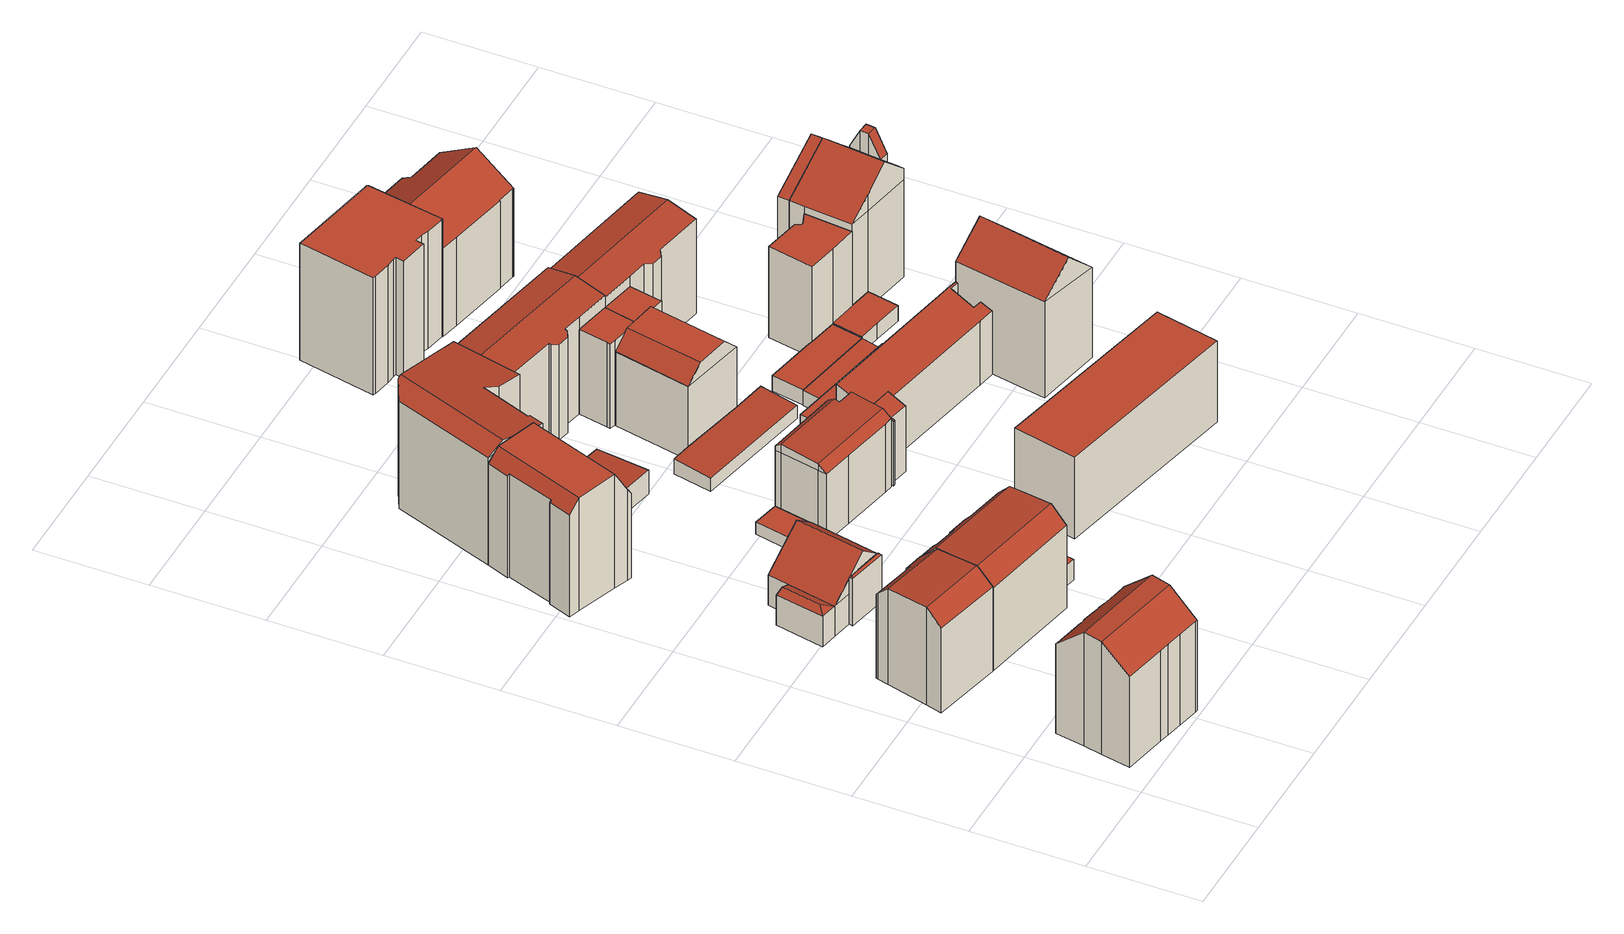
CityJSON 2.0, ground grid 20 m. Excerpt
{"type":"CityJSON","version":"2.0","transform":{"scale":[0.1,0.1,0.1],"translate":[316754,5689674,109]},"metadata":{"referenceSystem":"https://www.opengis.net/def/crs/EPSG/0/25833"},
"CityObjects":{
"building1":{"type":"Building","attributes":{"Dachtyp_tdc":"tdcCutGableRoof","Gemeindeschluessel":14713000,"Dachneigung":42.64,"QualitaetDacherkennung":57,"Geometrietyp2DReferenz":"3000","function":"31001_9998","roofType":"9999","measuredHeight":22.61},"geometry":[{"type":"MultiSurface","lod":"2","boundaries":[[[0,1,2,3]],[[1,4,5,2]],[[4,6,7,5]],[[6,8,9,7]],[[8,10,11,9]],[[10,12,13,11]],[[12,14,15,13]],[[14,16,17,15]],[[16,18,19,17]],[[18,20,21,19]],[[20,22,23,21]],[[22,24,25,23]],[[24,26,27,25]],[[26,28,29,27]],[[28,30,31,29]],[[30,32,33,31]],[[32,34,35,33]],[[34,36,37,35]],[[36,38,39,37]],[[38,40,41,39]],[[40,42,43,41]],[[42,44,45,43]],[[44,46,47,45]],[[46,48,49,47]],[[48,0,3,49]],[[30,28,26,24,22,20,18,16,14,12,10,8,6,4,1,0,48]],[[46,44,42,40,38,36,34,32]],[[48,46,32,30]],[[3,2,5,7,9,11,13,15,17,19,21,23,25,27,29,31,33,35,37,39,41,43,45,47,49]]],"semantics":{"surfaces":[{"type":"WallSurface"},{"type":"RoofSurface"},{"type":"GroundSurface"}],"values":[0,0,0,0,0,0,0,0,0,0,0,0,0,0,0,0,0,0,0,0,0,0,0,0,0,1,1,1,2]}}]},
"building2":{"type":"Building","attributes":{"Dachtyp_tdc":"tdcCutGableRoof","Gemeindeschluessel":14713000,"Dachneigung":2.66,"QualitaetDacherkennung":64,"Geometrietyp2DReferenz":"3000","function":"31001_9998","roofType":"9999","measuredHeight":19.37},"geometry":[{"type":"MultiSurface","lod":"2","boundaries":[[[50,51,52,53]],[[51,54,55,52]],[[54,56,57,55]],[[56,58,59,57]],[[58,60,61,59]],[[60,62,63,61]],[[62,64,65,63]],[[64,66,67,65]],[[66,68,69,67]],[[68,70,71,69]],[[70,50,53,71]],[[60,58,56,54,51,50,70]],[[68,66,64,62]],[[70,68,62,60]],[[53,52,55,57,59,61,63,65,67,69,71]]],"semantics":{"surfaces":[{"type":"WallSurface"},{"type":"RoofSurface"},{"type":"GroundSurface"}],"values":[0,0,0,0,0,0,0,0,0,0,0,1,1,1,2]}}]},
"building3":{"type":"Building","attributes":{"Gemeindeschluessel":14713000,"Geometrietyp2DReferenz":"3000","function":"31001_9998","roofType":"9999"},"children":["building3-1","building3-2","building3-3"]},
"building3-1":{"type":"BuildingPart","attributes":{"Dachtyp_tdc":"tdcFreeFormRoof","Dachneigung":51.31,"QualitaetDacherkennung":21,"Geometrietyp2DReferenz":"3000","roofType":"5000","measuredHeight":9.75},"parents":["building3"],"geometry":[{"type":"MultiSurface","lod":"2","boundaries":[[[72,73,74,75]],[[73,76,77,78,79,74]],[[80,72,75,81,82,83]],[[84,85,80,86,87,76]],[[84,76,73]],[[85,84,73,72]],[[85,72,80]],[[75,74,79,81]],[[83,86,80]],[[87,77,76]],[[82,81,79,78]],[[83,82,78,77,87,86]]],"semantics":{"surfaces":[{"type":"WallSurface"},{"type":"RoofSurface"},{"type":"GroundSurface"},{"type":"ClosureSurface"}],"values":[0,0,0,1,1,1,1,2,0,0,3,3]}}]},
"building3-2":{"type":"BuildingPart","attributes":{"Dachtyp_tdc":"tdcFreeFormRoof","Dachneigung":20.73,"QualitaetDacherkennung":18,"Geometrietyp2DReferenz":"3000","roofType":"5000","measuredHeight":6.58},"parents":["building3"],"geometry":[{"type":"MultiSurface","lod":"2","boundaries":[[[88,89,90,91]],[[89,92,93,90]],[[88,91,94,95]],[[96,97,95,92]],[[96,92,89]],[[97,96,89,88]],[[97,88,95]],[[91,90,93,94]],[[95,94,93,92]]],"semantics":{"surfaces":[{"type":"WallSurface"},{"type":"RoofSurface"},{"type":"GroundSurface"},{"type":"ClosureSurface"}],"values":[0,0,0,1,0,1,1,2,3]}}]},
"building3-3":{"type":"BuildingPart","attributes":{"Dachtyp_tdc":"tdcGableRoof","Dachneigung":39.76,"QualitaetDacherkennung":49,"Geometrietyp2DReferenz":"3000","roofType":"3100","measuredHeight":12.14},"parents":["building3"],"geometry":[{"type":"MultiSurface","lod":"2","boundaries":[[[78,95,94,79]],[[92,98,99,93]],[[98,100,101,99]],[[100,82,81,101]],[[102,103,104,86,83]],[[92,95,77,87,104,103,98]],[[78,77,95]],[[100,102,83,82]],[[98,103,102,100]],[[81,79,94,93,99,101]],[[79,81,82,78]],[[93,94,95,92]],[[104,87,86]],[[82,83,86,87,77,78]]],"semantics":{"surfaces":[{"type":"WallSurface"},{"type":"RoofSurface"},{"type":"GroundSurface"},{"type":"ClosureSurface"}],"values":[0,0,0,0,1,1,0,0,0,2,3,3,0,3]}}]},
"building4":{"type":"Building","attributes":{"Dachtyp_tdc":"tdcCutGableRoof","Gemeindeschluessel":14713000,"Dachneigung":3.06,"QualitaetDacherkennung":71,"Geometrietyp2DReferenz":"3000","function":"31001_9998","roofType":"9999","measuredHeight":19.4},"geometry":[{"type":"MultiSurface","lod":"2","boundaries":[[[105,106,107,108]],[[106,109,65,107]],[[109,110,111,65]],[[110,112,113,111]],[[112,114,59,113]],[[114,115,116,59]],[[115,117,118,116]],[[117,119,120,118]],[[119,121,122,120]],[[121,123,124,122]],[[123,125,126,124]],[[125,127,128,126]],[[127,129,130,128]],[[129,131,132,130]],[[131,133,134,132]],[[133,105,108,134]],[[110,109,106,105]],[[129,127,125,123,121,119,117,115,114,112]],[[105,133,131,129,112,110]],[[108,107,65,111,113,59,116,118,120,122,124,126,128,130,132,134]]],"semantics":{"surfaces":[{"type":"WallSurface"},{"type":"RoofSurface"},{"type":"GroundSurface"}],"values":[0,0,0,0,0,0,0,0,0,0,0,0,0,0,0,0,1,1,1,2]}}]},
"building5":{"type":"Building","attributes":{"Gemeindeschluessel":14713000,"Geometrietyp2DReferenz":"3000","function":"31001_9998","roofType":"9999"},"children":["building5-1","building5-2"]},
"building5-1":{"type":"BuildingPart","attributes":{"Dachtyp_tdc":"tdcCutGableRoof","Dachneigung":2.12,"QualitaetDacherkennung":77,"Geometrietyp2DReferenz":"3000","roofType":"9999","measuredHeight":22.68},"parents":["building5"],"geometry":[{"type":"MultiSurface","lod":"2","boundaries":[[[135,136,137,138]],[[136,139,140,141,137]],[[142,143,144,145]],[[143,146,147,144]],[[146,148,149,147]],[[148,150,151,149]],[[150,152,153,151]],[[152,154,155,153]],[[154,156,157,155]],[[156,158,159,157]],[[158,160,161,159]],[[160,162,163,161]],[[162,135,138,163]],[[143,142,164,139,136,135,162]],[[160,158,156,154,152,150,148,146]],[[162,160,146,143]],[[138,137,141,145,144,147,149,151,153,155,157,159,161,163]],[[164,140,139]],[[145,141,140,164,142]]],"semantics":{"surfaces":[{"type":"WallSurface"},{"type":"RoofSurface"},{"type":"GroundSurface"},{"type":"ClosureSurface"}],"values":[0,0,0,0,0,0,0,0,0,0,0,0,0,1,1,1,2,0,3]}}]},
"building5-2":{"type":"BuildingPart","attributes":{"Dachtyp_tdc":"tdcPolyFlatRoof","Dachneigung":54.79,"QualitaetDacherkennung":38,"Geometrietyp2DReferenz":"3000","roofType":"2100","measuredHeight":18.13},"parents":["building5"],"geometry":[{"type":"MultiSurface","lod":"2","boundaries":[[[165,166,142,145,167]],[[140,168,169,141]],[[168,165,167,169]],[[168,140,164,166,165]],[[167,145,141,169]],[[164,142,166]],[[140,141,145,142,164]]],"semantics":{"surfaces":[{"type":"WallSurface"},{"type":"RoofSurface"},{"type":"GroundSurface"},{"type":"ClosureSurface"}],"values":[0,0,0,1,2,0,3]}}]},
"building6":{"type":"Building","attributes":{"Dachtyp_tdc":"tdcPolyFlatRoof","Gemeindeschluessel":14713000,"Dachneigung":0,"QualitaetDacherkennung":73,"Geometrietyp2DReferenz":"3000","function":"31001_9998","roofType":"1000","measuredHeight":4.16},"geometry":[{"type":"MultiSurface","lod":"2","boundaries":[[[170,171,172,173]],[[171,174,175,172]],[[174,176,177,175]],[[176,170,173,177]],[[176,174,171,170]],[[173,172,175,177]]],"semantics":{"surfaces":[{"type":"WallSurface"},{"type":"RoofSurface"},{"type":"GroundSurface"}],"values":[0,0,0,0,1,2]}}]},
"building7":{"type":"Building","attributes":{"Dachtyp_tdc":"tdcPolyFlatRoof","Gemeindeschluessel":14713000,"Dachneigung":0,"QualitaetDacherkennung":76,"Geometrietyp2DReferenz":"3000","function":"31001_9998","roofType":"1000","measuredHeight":2.39},"geometry":[{"type":"MultiSurface","lod":"2","boundaries":[[[178,179,180,181]],[[179,182,183,180]],[[182,184,185,183]],[[184,186,187,185]],[[186,178,181,187]],[[186,184,182,179,178]],[[181,180,183,185,187]]],"semantics":{"surfaces":[{"type":"WallSurface"},{"type":"RoofSurface"},{"type":"GroundSurface"}],"values":[0,0,0,0,0,1,2]}}]},
"building8":{"type":"Building","attributes":{"Dachtyp_tdc":"tdcFreeFormRoof","Gemeindeschluessel":14713000,"Dachneigung":10.34,"QualitaetDacherkennung":24,"Geometrietyp2DReferenz":"3000","function":"31001_9998","roofType":"5000","measuredHeight":22.98},"geometry":[{"type":"MultiSurface","lod":"2","boundaries":[[[188,189,190,159]],[[189,191,192,190]],[[191,193,194,192]],[[193,195,196,194]],[[195,197,198,196]],[[197,199,200,198]],[[199,201,202,200]],[[201,203,204,202]],[[203,205,138,204]],[[205,188,159,138]],[[206,191,189,188,207]],[[195,193,206,207,205,203,201,199,197]],[[188,205,207]],[[193,191,206]],[[159,190,192,194,196,198,200,202,204,138]]],"semantics":{"surfaces":[{"type":"WallSurface"},{"type":"RoofSurface"},{"type":"GroundSurface"}],"values":[0,0,0,0,0,0,0,0,0,0,1,1,0,0,2]}}]},
"building9":{"type":"Building","attributes":{"Dachtyp_tdc":"tdcPolyFlatRoof","Gemeindeschluessel":14713000,"Dachneigung":3.89,"QualitaetDacherkennung":76,"Geometrietyp2DReferenz":"3000","function":"31001_9998","roofType":"2100","measuredHeight":4.75},"geometry":[{"type":"MultiSurface","lod":"2","boundaries":[[[208,209,210,211]],[[209,212,213,210]],[[212,214,215,213]],[[214,216,217,215]],[[216,218,219,217]],[[218,208,211,219]],[[218,216,214,212,209,208]],[[211,210,213,215,217,219]]],"semantics":{"surfaces":[{"type":"WallSurface"},{"type":"RoofSurface"},{"type":"GroundSurface"}],"values":[0,0,0,0,0,0,1,2]}}]},
"building10":{"type":"Building","attributes":{"Dachtyp_tdc":"tdcFreeFormRoof","Gemeindeschluessel":14713000,"Dachneigung":3.19,"QualitaetDacherkennung":28,"Geometrietyp2DReferenz":"3000","function":"31001_9998","roofType":"5000","measuredHeight":15.25},"geometry":[{"type":"MultiSurface","lod":"2","boundaries":[[[220,221,222,223]],[[221,224,225,222]],[[224,226,227,225]],[[226,228,229,227]],[[228,230,231,229]],[[230,232,233,231]],[[232,234,235,233]],[[234,236,185,235]],[[236,237,238,185]],[[237,239,240,238]],[[239,241,183,240]],[[241,220,223,183]],[[232,242,243,244,236,234]],[[245,246,247,248]],[[243,249,250,245,248,244]],[[221,245,250,224]],[[224,250,249,226]],[[226,249,243,228]],[[237,244,248,239]],[[239,248,247,241]],[[241,247,246,220]],[[220,246,245,221]],[[236,244,237]],[[228,243,242,230]],[[230,242,232]],[[223,222,225,227,229,231,233,235,185,238,240,183]]],"semantics":{"surfaces":[{"type":"WallSurface"},{"type":"RoofSurface"},{"type":"GroundSurface"}],"values":[0,0,0,0,0,0,0,0,0,0,0,0,1,1,1,0,0,0,0,0,0,0,0,0,0,2]}}]},
"building11":{"type":"Building","attributes":{"Dachtyp_tdc":"tdcPolyFlatRoof","Gemeindeschluessel":14713000,"Dachneigung":3.08,"QualitaetDacherkennung":18,"Geometrietyp2DReferenz":"3000","function":"31001_9998","roofType":"2100","measuredHeight":3},"geometry":[{"type":"MultiSurface","lod":"2","boundaries":[[[251,252,253,254]],[[252,255,256,253]],[[255,257,258,256]],[[257,259,260,258]],[[259,261,262,260]],[[261,251,254,262]],[[261,259,257,255,252,251]],[[254,253,256,258,260,262]]],"semantics":{"surfaces":[{"type":"WallSurface"},{"type":"RoofSurface"},{"type":"GroundSurface"}],"values":[0,0,0,0,0,0,1,2]}}]},
"building12":{"type":"Building","attributes":{"Gemeindeschluessel":14713000,"Geometrietyp2DReferenz":"3000","function":"31001_9998","roofType":"9999"},"children":["building12-1","building12-2"]},
"building12-1":{"type":"BuildingPart","attributes":{"Dachtyp_tdc":"tdcPolyFlatRoof","Dachneigung":0,"QualitaetDacherkennung":39,"Geometrietyp2DReferenz":"3000","roofType":"1000","measuredHeight":16.79},"parents":["building12"],"geometry":[{"type":"MultiSurface","lod":"2","boundaries":[[[263,264,265,266]],[[264,267,268,265]],[[267,269,270,268]],[[269,271,272,270]],[[273,263,266,274]],[[273,271,269,267,264,263]],[[266,265,268,270,272,274]],[[274,272,271,273]]],"semantics":{"surfaces":[{"type":"WallSurface"},{"type":"RoofSurface"},{"type":"GroundSurface"},{"type":"ClosureSurface"}],"values":[0,0,0,0,0,1,2,3]}}]},
"building12-2":{"type":"BuildingPart","attributes":{"Dachtyp_tdc":"tdcGableRoof","Dachneigung":10.55,"QualitaetDacherkennung":61,"Geometrietyp2DReferenz":"3000","roofType":"3100","measuredHeight":20.27},"parents":["building12"],"geometry":[{"type":"MultiSurface","lod":"2","boundaries":[[[275,276,277,278]],[[276,279,280,277]],[[279,281,282,280]],[[281,283,284,282]],[[283,285,286,284]],[[285,287,288,286]],[[287,289,290,288]],[[289,291,292,290]],[[291,293,294,292]],[[293,295,296,294]],[[295,297,273,274,296]],[[298,275,278,272,271]],[[295,293,291,289]],[[289,287,285,283,281,279,276,275,298,297,295]],[[278,277,280,282,284,286,288,290,292,294,296,274,272]],[[271,273,297,298]],[[271,272,274,273]]],"semantics":{"surfaces":[{"type":"WallSurface"},{"type":"RoofSurface"},{"type":"GroundSurface"},{"type":"ClosureSurface"}],"values":[0,0,0,0,0,0,0,0,0,0,0,0,1,1,2,0,3]}}]},
"building13":{"type":"Building","attributes":{"Dachtyp_tdc":"tdcPolyFlatRoof","Gemeindeschluessel":14713000,"Dachneigung":0,"QualitaetDacherkennung":66,"Geometrietyp2DReferenz":"3000","function":"31001_9998","roofType":"1000","measuredHeight":16.27},"geometry":[{"type":"MultiSurface","lod":"2","boundaries":[[[299,300,301,302]],[[300,303,304,301]],[[303,305,306,304]],[[305,299,302,306]],[[305,303,300,299]],[[302,301,304,306]]],"semantics":{"surfaces":[{"type":"WallSurface"},{"type":"RoofSurface"},{"type":"GroundSurface"}],"values":[0,0,0,0,1,2]}}]},
"building14":{"type":"Building","attributes":{"Dachtyp_tdc":"tdcCutGableRoof","Gemeindeschluessel":14713000,"Dachneigung":1.99,"QualitaetDacherkennung":68,"Geometrietyp2DReferenz":"3000","function":"31001_9998","roofType":"9999","measuredHeight":17.73},"geometry":[{"type":"MultiSurface","lod":"2","boundaries":[[[307,308,309,310]],[[308,311,312,309]],[[311,313,314,312]],[[313,315,316,314]],[[315,307,310,316]],[[317,318,319,320]],[[321,322,323,313]],[[322,324,319,318,323]],[[307,320,319,324,308]],[[308,324,322,321,311]],[[311,321,313]],[[315,317,320,307]],[[313,323,318,317,315]],[[310,309,312,314,316]]],"semantics":{"surfaces":[{"type":"WallSurface"},{"type":"RoofSurface"},{"type":"GroundSurface"}],"values":[0,0,0,0,0,1,1,1,0,0,0,0,0,2]}}]},
"building15":{"type":"Building","attributes":{"Dachtyp_tdc":"tdcPolyFlatRoof","Gemeindeschluessel":14713000,"Dachneigung":0,"QualitaetDacherkennung":2,"Geometrietyp2DReferenz":"3000","function":"31001_9998","roofType":"1000","measuredHeight":7.43},"geometry":[{"type":"MultiSurface","lod":"2","boundaries":[[[325,326,327,328]],[[326,329,330,327]],[[329,331,332,330]],[[331,333,334,332]],[[333,335,336,334]],[[335,337,338,336]],[[337,325,328,338]],[[337,335,333,331,329,326,325]],[[328,327,330,332,334,336,338]]],"semantics":{"surfaces":[{"type":"WallSurface"},{"type":"RoofSurface"},{"type":"GroundSurface"}],"values":[0,0,0,0,0,0,0,1,2]}}]},
"building16":{"type":"Building","attributes":{"Gemeindeschluessel":14713000,"Geometrietyp2DReferenz":"3000","function":"31001_9998","roofType":"9999"},"children":["building16-1","building16-2"]},
"building16-1":{"type":"BuildingPart","attributes":{"Dachtyp_tdc":"tdcPolyFlatRoof","Dachneigung":20.22,"QualitaetDacherkennung":62,"Geometrietyp2DReferenz":"3000","roofType":"2100","measuredHeight":15.13},"parents":["building16"],"geometry":[{"type":"MultiSurface","lod":"2","boundaries":[[[339,340,341,342]],[[340,343,344,341]],[[343,345,346,344]],[[345,347,348,346]],[[347,349,350,348]],[[349,351,352,350]],[[351,353,354,352]],[[353,355,356,354]],[[355,357,358,356]],[[357,359,360,358]],[[359,361,362,360]],[[361,363,364,362]],[[363,361,359,357,355,353,351,349,347,345,343,340,339]],[[342,341,344,346,348,350,352,354,356,358,360,362,364]],[[342,364,363,339]]],"semantics":{"surfaces":[{"type":"WallSurface"},{"type":"RoofSurface"},{"type":"GroundSurface"},{"type":"ClosureSurface"}],"values":[0,0,0,0,0,0,0,0,0,0,0,0,1,2,3]}}]},
"building16-2":{"type":"BuildingPart","attributes":{"Dachtyp_tdc":"tdcPolyFlatRoof","Dachneigung":22.55,"QualitaetDacherkennung":54,"Geometrietyp2DReferenz":"3000","roofType":"2100","measuredHeight":14.43},"parents":["building16"],"geometry":[{"type":"MultiSurface","lod":"2","boundaries":[[[365,366,367,368]],[[366,369,370,367]],[[369,371,372,370]],[[371,373,374,372]],[[373,375,376,374]],[[375,377,339,342,376]],[[378,365,368,364,363]],[[378,377,375,373,371,369,366,365]],[[368,367,370,372,374,376,342,364]],[[363,339,377,378]],[[363,364,342,339]]],"semantics":{"surfaces":[{"type":"WallSurface"},{"type":"RoofSurface"},{"type":"GroundSurface"},{"type":"ClosureSurface"}],"values":[0,0,0,0,0,0,0,1,2,0,3]}}]},
"building17":{"type":"Building","attributes":{"Dachtyp_tdc":"tdcPolyFlatRoof","Gemeindeschluessel":14713000,"Dachneigung":0,"QualitaetDacherkennung":71,"Geometrietyp2DReferenz":"3000","function":"31001_9998","roofType":"1000","measuredHeight":23.25},"geometry":[{"type":"MultiSurface","lod":"2","boundaries":[[[379,380,381,382]],[[380,383,384,381]],[[383,385,386,384]],[[385,387,388,386]],[[387,389,390,388]],[[389,391,392,390]],[[391,393,394,392]],[[393,395,396,394]],[[395,397,398,396]],[[397,399,400,398]],[[399,401,402,400]],[[401,403,404,402]],[[403,405,406,404]],[[405,407,408,406]],[[407,409,410,408]],[[409,411,412,410]],[[411,413,414,412]],[[413,415,416,414]],[[415,417,418,416]],[[417,379,382,418]],[[417,415,413,411,409,407,405,403,401,399,397,395,393,391,389,387,385,383,380,379]],[[382,381,384,386,388,390,392,394,396,398,400,402,404,406,408,410,412,414,416,418]]],"semantics":{"surfaces":[{"type":"WallSurface"},{"type":"RoofSurface"},{"type":"GroundSurface"}],"values":[0,0,0,0,0,0,0,0,0,0,0,0,0,0,0,0,0,0,0,0,1,2]}}]},
"building18":{"type":"Building","attributes":{"Dachtyp_tdc":"tdcPolyFlatRoof","Gemeindeschluessel":14713000,"Dachneigung":0,"QualitaetDacherkennung":0,"Geometrietyp2DReferenz":"3000","BezugspunktDach":"2000","function":"31001_9998","measuredHeight":3},"geometry":[{"type":"MultiSurface","lod":"2","boundaries":[[[419,420,421,422,423]],[[423,422,424,425]],[[422,421,426,424]],[[421,420,427,426]],[[420,419,428,427]],[[419,423,425,428]],[[425,424,426,427,428]]],"semantics":{"surfaces":[{"type":"RoofSurface"},{"type":"WallSurface"},{"type":"GroundSurface"}],"values":[0,1,1,1,1,1,2]}}]},
"building19":{"type":"Building","attributes":{"Dachtyp_tdc":"tdcPolyFlatRoof","Gemeindeschluessel":14713000,"Dachneigung":0,"QualitaetDacherkennung":5,"Geometrietyp2DReferenz":"3000","function":"31001_9998","roofType":"1000","measuredHeight":3},"geometry":[{"type":"MultiSurface","lod":"2","boundaries":[[[429,430,431,432]],[[430,433,434,431]],[[433,435,436,434]],[[435,437,438,436]],[[437,439,440,438]],[[439,429,432,440]],[[439,437,435,433,430,429]],[[432,431,434,436,438,440]]],"semantics":{"surfaces":[{"type":"WallSurface"},{"type":"RoofSurface"},{"type":"GroundSurface"}],"values":[0,0,0,0,0,0,1,2]}}]},
"building20":{"type":"Building","attributes":{"Dachtyp_tdc":"tdcPolyFlatRoof","Gemeindeschluessel":14713000,"Dachneigung":0,"QualitaetDacherkennung":0,"Geometrietyp2DReferenz":"3000","BezugspunktDach":"2000","function":"31001_9998","measuredHeight":3},"geometry":[{"type":"MultiSurface","lod":"2","boundaries":[[[441,442,443,444]],[[444,443,445,446]],[[443,442,447,445]],[[442,441,448,447]],[[441,444,446,448]],[[446,445,447,448]]],"semantics":{"surfaces":[{"type":"RoofSurface"},{"type":"WallSurface"},{"type":"GroundSurface"}],"values":[0,1,1,1,1,2]}}]},
"building21":{"type":"Building","attributes":{"Gemeindeschluessel":14713000,"Geometrietyp2DReferenz":"3000","function":"31001_9998","roofType":"9999"},"children":["building21-1","building21-2"]},
"building21-1":{"type":"BuildingPart","attributes":{"Dachtyp_tdc":"tdcPolyFlatRoof","Dachneigung":0,"QualitaetDacherkennung":59,"Geometrietyp2DReferenz":"3000","roofType":"1000","measuredHeight":16.84},"parents":["building21"],"geometry":[{"type":"MultiSurface","lod":"2","boundaries":[[[449,450,451,452]],[[450,453,454,451]],[[453,263,266,454]],[[263,273,274,266]],[[263,453,450,449,273]],[[274,452,451,454,266]],[[452,274,273,449]]],"semantics":{"surfaces":[{"type":"WallSurface"},{"type":"RoofSurface"},{"type":"GroundSurface"},{"type":"ClosureSurface"}],"values":[0,0,0,0,1,2,3]}}]},
"building21-2":{"type":"BuildingPart","attributes":{"Dachtyp_tdc":"tdcGableRoof","Dachneigung":12.22,"QualitaetDacherkennung":48,"Geometrietyp2DReferenz":"3000","roofType":"3100","measuredHeight":20.04},"parents":["building21"],"geometry":[{"type":"MultiSurface","lod":"2","boundaries":[[[455,456,457,458]],[[456,459,460,457]],[[459,461,449,452,460]],[[462,463,464,274,273]],[[463,465,294,464]],[[465,466,467,294]],[[466,468,469,467]],[[468,470,471,469]],[[470,472,473,471]],[[472,455,458,473]],[[468,466,465,463]],[[463,462,461,459,456,455,472,470,468]],[[458,457,460,452,274,464,294,467,469,471,473]],[[273,449,461,462]],[[273,274,452,449]]],"semantics":{"surfaces":[{"type":"WallSurface"},{"type":"RoofSurface"},{"type":"GroundSurface"},{"type":"ClosureSurface"}],"values":[0,0,0,0,0,0,0,0,0,0,1,1,2,0,3]}}]},
"building22":{"type":"Building","attributes":{"Dachtyp_tdc":"tdcFreeFormRoof","Gemeindeschluessel":14713000,"Dachneigung":44.67,"QualitaetDacherkennung":44,"Geometrietyp2DReferenz":"3000","function":"31001_9998","roofType":"5000","measuredHeight":23.91},"geometry":[{"type":"MultiSurface","lod":"2","boundaries":[[[474,475,476,477]],[[475,478,479,476]],[[478,480,481,479]],[[480,474,477,481]],[[480,478,482,483]],[[483,482,475,474]],[[474,480,483]],[[478,475,482]],[[477,476,479,481]]],"semantics":{"surfaces":[{"type":"WallSurface"},{"type":"RoofSurface"},{"type":"GroundSurface"}],"values":[0,0,0,0,1,1,0,0,2]}}]},
"building23":{"type":"Building","attributes":{"Dachtyp_tdc":"tdcPolyFlatRoof","Gemeindeschluessel":14713000,"Dachneigung":0,"QualitaetDacherkennung":29,"Geometrietyp2DReferenz":"3000","function":"31001_9998","roofType":"1000","measuredHeight":18.09},"geometry":[{"type":"MultiSurface","lod":"2","boundaries":[[[484,485,486,487]],[[485,488,489,486]],[[488,490,491,489]],[[490,492,493,491]],[[492,494,495,493]],[[494,496,497,495]],[[496,498,499,497]],[[498,484,487,499]],[[498,496,494,492,490,488,485,484]],[[487,486,489,491,493,495,497,499]]],"semantics":{"surfaces":[{"type":"WallSurface"},{"type":"RoofSurface"},{"type":"GroundSurface"}],"values":[0,0,0,0,0,0,0,0,1,2]}}]},
"building24":{"type":"Building","attributes":{"Dachtyp_tdc":"tdcFreeFormRoof","Gemeindeschluessel":14713000,"Dachneigung":32.51,"QualitaetDacherkennung":75,"Geometrietyp2DReferenz":"3000","function":"31001_9998","roofType":"5000","measuredHeight":22.23},"geometry":[{"type":"MultiSurface","lod":"2","boundaries":[[[500,501,502,503]],[[501,504,505,502]],[[504,506,507,505]],[[506,508,509,507]],[[508,510,511,509]],[[510,512,513,511]],[[512,514,515,513]],[[514,516,517,515]],[[516,518,519,517]],[[518,520,521,519]],[[520,522,523,521]],[[522,524,525,523]],[[524,500,503,525]],[[512,510,508,506,504,526,527,516,514]],[[526,501,500,524,522,520,518,527]],[[504,501,526]],[[518,516,527]],[[503,502,505,507,509,511,513,515,517,519,521,523,525]]],"semantics":{"surfaces":[{"type":"WallSurface"},{"type":"RoofSurface"},{"type":"GroundSurface"}],"values":[0,0,0,0,0,0,0,0,0,0,0,0,0,1,1,0,0,2]}}]},
"building25":{"type":"Building","attributes":{"Dachtyp_tdc":"tdcPolyFlatRoof","Gemeindeschluessel":14713000,"Dachneigung":0,"QualitaetDacherkennung":6,"Geometrietyp2DReferenz":"3000","function":"31001_9998","roofType":"1000","measuredHeight":3.16},"geometry":[{"type":"MultiSurface","lod":"2","boundaries":[[[528,529,530,531]],[[529,532,533,530]],[[532,534,535,533]],[[534,536,537,535]],[[536,538,539,537]],[[538,528,531,539]],[[538,536,534,532,529,528]],[[531,530,533,535,537,539]]],"semantics":{"surfaces":[{"type":"WallSurface"},{"type":"RoofSurface"},{"type":"GroundSurface"}],"values":[0,0,0,0,0,0,1,2]}}]},
"building26":{"type":"Building","attributes":{"Gemeindeschluessel":14713000,"Geometrietyp2DReferenz":"3000","function":"31001_9998","roofType":"9999"},"children":["building26-1","building26-2"]},
"building26-1":{"type":"BuildingPart","attributes":{"Dachtyp_tdc":"tdcGableRoof","Dachneigung":38.18,"QualitaetDacherkennung":40,"Geometrietyp2DReferenz":"3000","roofType":"3100","measuredHeight":26.17},"parents":["building26"],"geometry":[{"type":"MultiSurface","lod":"2","boundaries":[[[540,541,542,543]],[[541,544,545,542]],[[544,546,547,545]],[[548,549,550]],[[548,551,552,549]],[[551,553,554,552]],[[553,555,556,554]],[[555,540,543,556]],[[540,555,557,558,559,541]],[[560,561,559,558,562,563,564,565,566]],[[548,563,562,551]],[[551,562,558,557,553]],[[541,559,561,544]],[[544,561,560,546]],[[553,557,555]],[[543,542,545,547,567,568,549,552,554,556]],[[550,569,548]],[[549,568,570,569,550]],[[568,567,571,570]],[[567,547,546,571]],[[548,569,564,563]],[[569,570,565,564]],[[570,571,566,565]],[[571,546,560,566]]],"semantics":{"surfaces":[{"type":"WallSurface"},{"type":"RoofSurface"},{"type":"GroundSurface"},{"type":"ClosureSurface"}],"values":[0,0,0,0,0,0,0,0,1,1,0,0,0,0,0,2,0,3,3,3,0,3,3,3]}}]},
"building26-2":{"type":"BuildingPart","attributes":{"Dachtyp_tdc":"tdcCutGableRoof","Dachneigung":62.07,"QualitaetDacherkennung":59,"Geometrietyp2DReferenz":"3000","roofType":"9999","measuredHeight":25.81},"parents":["building26"],"geometry":[{"type":"MultiSurface","lod":"2","boundaries":[[[572,573,574,547,546,560]],[[573,575,576,574]],[[575,577,578,576]],[[577,579,580,578]],[[579,581,582,580]],[[581,583,584,582]],[[583,585,586,584]],[[585,587,588,586]],[[587,550,549,588]],[[575,573,572,589]],[[590,564,569,550,587,585,583,581,579,577]],[[589,590,577,575]],[[547,574,576,578,580,582,584,586,588,549,568,567]],[[565,564,590]],[[568,549,550,569,570]],[[570,569,564,565]],[[566,565,590,589]],[[567,568,570,571]],[[571,570,565,566]],[[572,560,566,589]],[[567,571,546,547]],[[571,566,560,546]]],"semantics":{"surfaces":[{"type":"WallSurface"},{"type":"RoofSurface"},{"type":"GroundSurface"},{"type":"ClosureSurface"}],"values":[0,0,0,0,0,0,0,0,0,1,1,1,2,0,3,3,0,3,3,0,3,3]}}]},
"building27":{"type":"Building","attributes":{"Dachtyp_tdc":"tdcGableRoof","Gemeindeschluessel":14713000,"Dachneigung":37.15,"QualitaetDacherkennung":56,"Geometrietyp2DReferenz":"3000","function":"31001_9998","roofType":"3100","measuredHeight":26.03},"geometry":[{"type":"MultiSurface","lod":"2","boundaries":[[[591,592,545,593]],[[592,541,542,545]],[[541,594,595,542]],[[594,591,593,595]],[[541,592,596]],[[591,594,597]],[[592,591,597,596]],[[594,541,596,597]],[[593,545,542,595]]],"semantics":{"surfaces":[{"type":"WallSurface"},{"type":"RoofSurface"},{"type":"GroundSurface"}],"values":[0,0,0,0,0,0,1,1,2]}}]}
},
"vertices":[
[69,178,189],[70,179,188],[70,179,11],[69,178,11],[75,178,188],[75,178,11],[134,167,187],[134,167,11],[139,166,186],[139,166,11],[147,167,184],[147,167,11],[167,163,184],[167,163,11],[166,162,185],[166,162,11],[174,159,186],[174,159,11],[178,158,187],[178,158,11],[181,158,186],[181,158,11],[193,155,187],[193,155,11],[198,153,187],[198,153,11],[238,145,187],[238,145,11],[243,144,187],[243,144,11],[232,91,237],[232,91,11],[224,57,235],[224,57,11],[213,5,190],[213,5,11],[209,6,191],[209,6,11],[170,14,191],[170,14,11],[140,20,191],[140,20,11],[121,24,191],[121,24,11],[43,40,191],[43,40,11],[53,92,235],[53,92,11],[60,126,237],[60,126,11],
[70,483,182],[71,486,179],[71,486,12],[70,483,12],[155,468,178],[155,468,12],[157,476,170],[157,476,12],[193,469,170],[193,469,12],[186,437,202],[186,437,12],[171,361,206],[171,361,12],[164,331,179],[164,331,12],[37,359,180],[37,359,12],[45,388,206],[45,388,12],[65,463,202],[65,463,12],
[241,558,107],[168,573,107],[168,573,14],[241,558,14],[170,580,107],[170,580,105],[170,580,74],[170,580,14],[243,565,107],[243,565,14],[243,565,74],[243,565,105],[172,575,111],[238,562,111],[241,566,107],[172,579,107],
[102,593,74],[119,680,74],[119,680,14],[102,593,14],[150,674,74],[150,674,14],[133,587,14],[133,587,74],[134,677,80],[120,606,80],
[158,712,74],[158,712,14],[268,690,74],[268,690,14],[268,690,105],[231,698,135],[206,573,135],
[357,323,206],[351,294,177],[351,294,12],[357,323,12],[164,331,176],[170,361,206],[170,361,12],[187,439,202],[187,439,12],[193,469,169],[225,462,170],[225,462,12],[223,454,178],[223,454,12],[264,445,179],[264,445,12],[266,453,170],[266,453,12],[306,445,170],[306,445,12],[305,437,179],[305,437,12],[377,422,179],[377,422,12],[372,401,202],[372,401,12],[368,378,203],[368,378,12],[357,324,206],[357,324,12],
[175,1106,205],[182,1103,193],[182,1103,12],[175,1106,12],[170,1071,193],[170,1071,192],[170,1071,12],[121,936,193],[96,945,239],[96,945,12],[121,936,12],[23,971,236],[23,971,12],[3,978,214],[3,978,12],[18,1019,214],[18,1019,12],[21,1018,217],[21,1018,12],[51,1104,217],[51,1104,12],[48,1105,214],[48,1105,12],[63,1146,214],[63,1146,12],[84,1139,236],[84,1139,12],[156,1113,239],[156,1113,12],[134,972,193],
[129,933,181],[121,936,194],[129,933,12],[177,1068,181],[177,1068,12],
[357,324,56],[368,378,56],[368,378,15],[357,324,15],[426,366,56],[426,366,15],[415,312,56],[415,312,15],
[293,709,32],[313,807,32],[313,807,8],[293,709,8],[361,797,32],[361,797,8],[342,700,32],[342,700,8],[317,705,32],[317,705,8],
[63,1146,225],[129,1329,225],[129,1329,12],[164,1348,238],[164,1348,12],[308,1321,216],[308,1321,12],[282,1196,213],[282,1196,12],[231,1207,223],[231,1207,12],[214,1225,227],[214,1225,12],[180,1134,227],[180,1134,12],[184,1132,226],[184,1132,12],[175,1106,226],[171,1347,242],[95,1135,242],
[225,1124,50],[296,1108,50],[296,1108,9],[225,1124,9],[349,1096,50],[349,1096,9],[329,998,57],[329,998,9],[204,1024,57],[204,1024,9],[217,1091,52],[217,1091,9],
[497,771,143],[495,760,143],[495,760,8],[497,771,8],[492,749,143],[492,749,8],[522,743,143],[522,743,8],[511,684,143],[511,684,8],[507,668,143],[507,668,8],[492,670,143],[492,670,8],[398,689,143],[398,689,8],[342,700,143],[345,716,143],[345,716,8],[359,786,143],[359,786,8],[361,797,143],[507,668,144],[511,684,156],[345,716,156],[495,760,160],[497,771,152],[361,797,152],[359,786,160],[522,743,160],[492,749,160],
[378,915,33],[393,985,37],[393,985,7],[378,915,7],[429,978,37],[429,978,7],[549,952,37],[549,952,7],[611,940,37],[611,940,7],[597,871,33],[597,871,7],
[511,1105,179],[458,1116,179],[458,1116,11],[511,1105,11],[446,1119,179],[446,1119,11],[448,1125,179],[448,1125,11],[458,1178,179],[458,1178,11],[524,1165,179],[524,1165,11],
[423,1185,203],[421,1181,202],[421,1181,11],[423,1185,11],[408,1174,201],[408,1174,11],[387,1178,201],[387,1178,11],[380,1189,202],[380,1189,11],[381,1193,203],[381,1193,11],[285,1213,203],[285,1213,11],[298,1269,214],[298,1269,11],[308,1321,205],[308,1321,11],[546,1273,205],[546,1273,11],[536,1222,214],[536,1222,11],[524,1165,203],[458,1178,203],
[857,277,178],[505,353,178],[505,353,16],[857,277,16],[530,468,178],[530,468,16],[881,391,178],[881,391,16],
[458,1116,156],[511,1105,156],[511,1105,10],[458,1116,10],[576,1093,156],[576,1093,10],[549,952,156],[549,952,10],[429,978,156],[429,978,10],[429,978,157],[459,971,185],[487,1110,185],[458,1116,158],[576,1093,157],[547,1098,187],[519,958,187],[511,1105,186],
[729,753,81],[725,733,81],[725,733,6],[729,753,6],[527,771,81],[527,771,6],[514,775,81],[514,775,6],[525,832,81],[525,832,6],[614,815,81],[614,815,6],[736,792,81],[736,792,6],
[514,702,137],[522,743,152],[522,743,11],[514,702,11],[527,771,162],[527,771,11],[725,733,162],[725,733,11],[819,715,162],[819,715,11],[832,712,162],[832,712,11],[832,708,161],[832,708,11],[815,712,161],[815,712,11],[806,669,145],[806,669,11],[823,665,145],[823,665,11],[819,643,137],[819,643,11],[788,649,137],[788,649,11],[553,695,137],[553,695,11],
[547,662,142],[512,669,142],[512,669,11],[547,662,11],[511,664,139],[511,664,11],[507,664,139],[507,664,11],[508,668,141],[508,668,11],[507,668,141],[507,668,11],[514,702,155],[553,695,155],
[420,1460,244],[423,1475,244],[423,1475,11],[420,1460,11],[418,1476,244],[418,1476,11],[401,1477,244],[401,1477,11],[368,1483,244],[368,1483,11],[368,1484,244],[368,1484,11],[363,1485,244],[363,1485,11],[392,1624,244],[392,1624,11],[395,1623,244],[395,1623,11],[560,1591,244],[560,1591,11],[563,1591,244],[563,1591,11],[564,1590,244],[564,1590,11],[564,1588,244],[564,1588,11],[540,1450,244],[540,1450,11],[536,1451,244],[536,1451,11],[536,1450,244],[536,1450,11],[502,1457,244],[502,1457,11],[489,1462,244],[489,1462,11],[475,1465,244],[475,1465,11],[472,1450,244],[472,1450,11],
[628,876,38],[614,815,38],[736,792,38],[766,786,38],[782,848,38],[766,786,8],[782,848,8],[736,792,8],[614,815,8],[628,876,8],
[793,904,39],[782,848,39],[782,848,9],[793,904,9],[628,876,39],[628,876,9],[639,934,39],[639,934,9],[735,916,39],[735,916,9],[741,914,39],[741,914,9],
[729,753,40],[758,748,40],[766,786,40],[736,792,40],[766,786,10],[736,792,10],[758,748,10],[729,753,10],
[587,1152,179],[577,1100,179],[577,1100,11],[587,1152,11],[576,1093,179],[576,1093,11],
[652,1130,197],[632,1134,197],[632,1134,11],[652,1130,11],[624,1146,199],[624,1146,11],[587,1152,199],[524,1165,199],[535,1219,211],[535,1219,11],[546,1273,199],[779,1229,199],[779,1229,11],[768,1174,211],[768,1174,11],[757,1120,199],[757,1120,11],[665,1138,199],[665,1138,11],
[800,545,203],[832,712,202],[832,712,12],[800,545,12],[953,688,191],[953,688,12],[921,521,191],[921,521,12],[894,700,251],[862,533,251],
[793,904,188],[741,914,188],[741,914,7],[793,904,7],[757,996,188],[757,996,7],[823,983,188],[823,983,7],[824,981,188],[824,981,7],[829,972,188],[829,972,7],[853,981,188],[853,981,7],[845,895,188],[845,895,7],
[674,1567,188],[746,1553,188],[746,1553,10],[674,1567,10],[719,1414,185],[719,1414,10],[717,1415,185],[717,1415,10],[683,1421,185],[683,1421,10],[683,1420,185],[683,1420,10],[573,1442,185],[573,1442,10],[540,1449,185],[540,1449,10],[540,1450,186],[540,1450,10],[564,1588,188],[564,1588,10],[617,1577,188],[617,1577,10],[620,1596,176],[620,1596,10],[678,1585,176],[678,1585,10],[732,1484,233],[552,1519,233],
[782,848,41],[793,904,41],[793,904,10],[782,848,10],[845,895,41],[845,895,10],[886,887,41],[886,887,10],[875,831,41],[875,831,10],[822,841,41],[822,841,10],
[853,981,202],[856,1008,202],[856,1008,8],[853,981,8],[990,981,202],[990,981,8],[989,968,202],[989,968,8],[979,880,202],[979,880,8],[979,880,165],[978,870,202],[978,870,8],[886,887,202],[886,887,8],[845,895,202],[845,895,8],[886,887,235],[929,879,270],[941,991,270],[989,968,224],[990,981,224],[978,870,225],[979,880,225],[983,912,224],[985,933,224],[987,949,224],[987,949,8],[985,933,8],[982,900,202],[985,933,202],[987,949,202],
[989,968,228],[1007,966,228],[1007,966,8],[1005,947,266],[1005,947,8],[1003,931,266],[1003,931,8],[1000,909,224],[1000,909,8],[983,911,224],[983,911,8],[982,905,213],[982,905,8],[985,903,209],[985,903,8],[983,885,174],[983,885,8],[987,949,266],[985,933,266],
[993,1003,223],[990,981,223],[993,1003,8],[858,1029,202],[858,1029,8],[942,990,268],[945,1013,268]
]}
